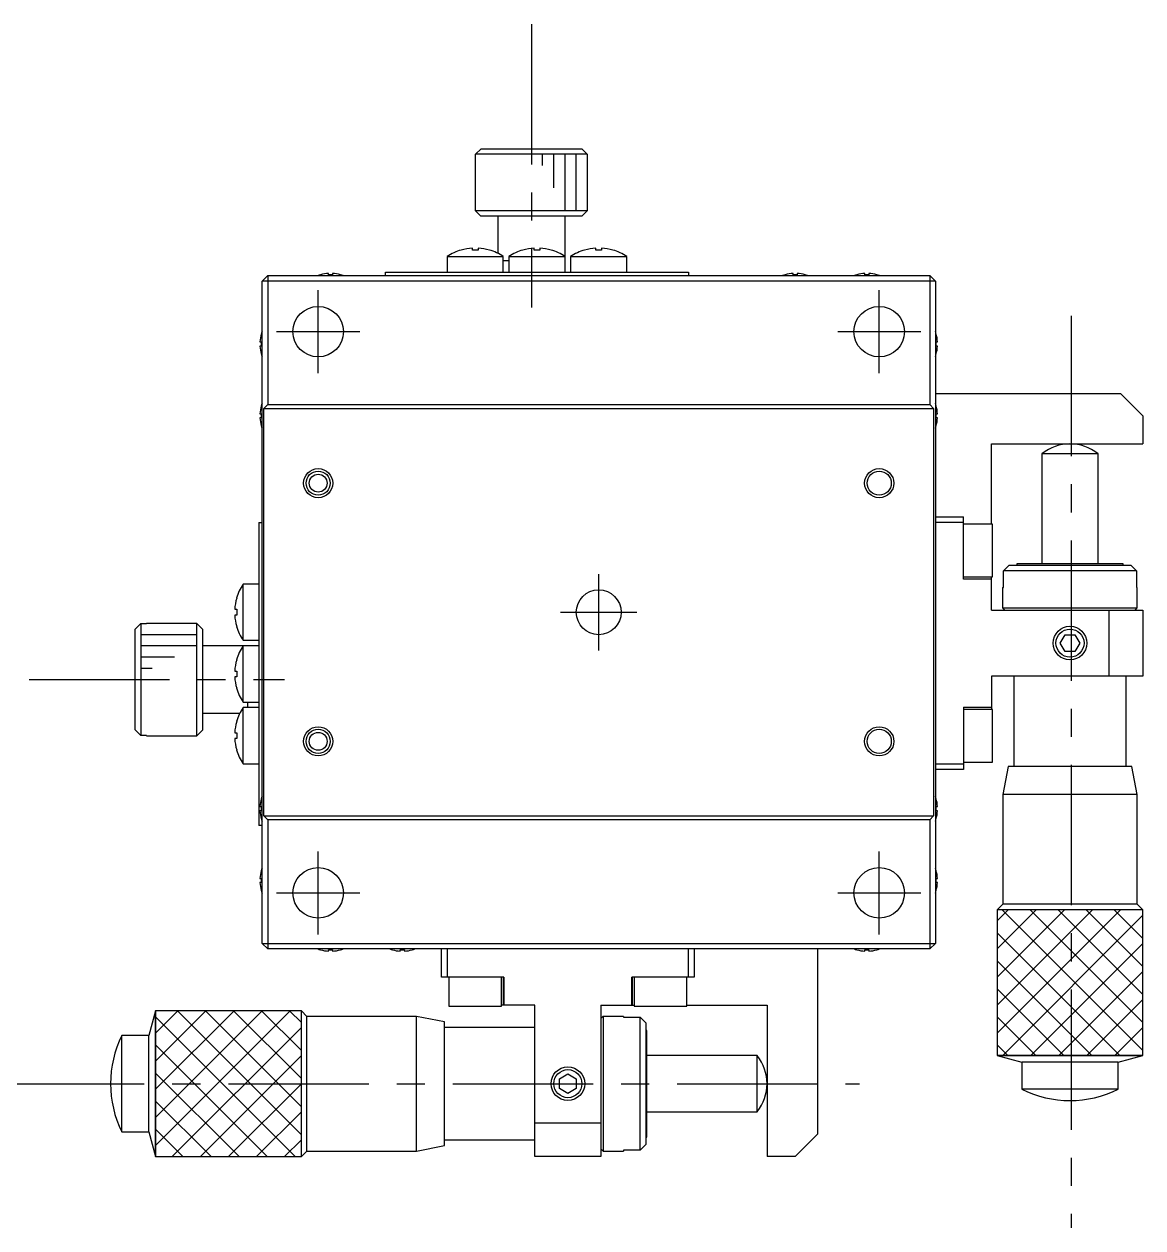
# Model space of a CAD drawing. Extents: x 45 to 379, y 23 to 268.
# Drawn here: x 278.8 to 378.5, y 102.2 to 209.5 of the extents above; entities that cross this region are included whole.
import ezdxf

# ---------------------------------------------------------------- set-up
doc = ezdxf.new("R2010")
doc.units = 0
doc.header["$LTSCALE"] = 10
doc.linetypes.add('CENTER', pattern=[2, 1.25, -0.25, 0.25, -0.25])
doc.layers.get('0').update_dxf_attribs({"linetype": 'CONTINUOUS'})
doc.layers.add('CENTER', color=1, linetype='CENTER')

msp = doc.modelspace()

# ---------------------------------------------------------------- linework, layer by layer
at = {"color": 7, "linetype": 'CONTINUOUS'}
for p, q in [((319.012632, 197.362747), (319.028657, 197.362747)), ((319.012632, 197.362747), (319.012632, 192.862747)), ((319.028657, 197.862747), (319.530445, 198.362747)), ((319.028657, 197.362747), (319.028657, 197.862747)), ((328.996606, 197.862747), (319.028657, 197.862747)), ((319.530445, 198.362747), (328.494819, 198.362747)), ((328.494819, 198.362747), (328.996606, 197.862747)), ((328.996606, 197.862747), (328.996606, 197.362747)), ((328.996606, 197.362747), (329.012632, 197.362747)), ((329.012632, 192.862747), (329.012632, 197.362747)), ((319.012632, 192.862747), (329.012632, 192.862747)), ((319.012632, 192.862747), (319.512632, 192.362747)), ((328.512632, 192.362747), (319.512632, 192.362747)), ((321.012632, 192.362747), (321.012632, 189.043876)), ((327.012632, 187.362747), (327.012632, 192.362747)), ((328.512632, 192.362747), (329.012632, 192.862747)), ((317.754042, 189.325328), (317.750699, 189.332183)), ((318.752632, 189.325328), (318.752632, 189.497699)), ((319.272632, 189.325328), (318.752632, 189.325328)), ((319.272632, 189.497699), (319.272632, 189.325328)), ((320.274565, 189.332183), (320.271221, 189.325328)), ((323.254042, 189.325328), (323.250699, 189.332183)), ((324.252632, 189.325328), (324.252632, 189.497699)), ((324.772632, 189.325328), (324.252632, 189.325328)), ((324.772632, 189.497699), (324.772632, 189.325328)), ((325.774565, 189.332183), (325.771221, 189.325328)), ((328.754042, 189.325328), (328.750699, 189.332183)), ((329.752632, 189.325328), (329.752632, 189.497699)), ((330.272632, 189.325328), (329.752632, 189.325328)), ((330.272632, 189.497699), (330.272632, 189.325328)), ((331.274565, 189.332183), (331.271221, 189.325328)), ((316.512632, 188.754404), (316.512632, 187.362747)), ((316.512632, 188.754404), (321.512632, 188.754404)), ((321.512632, 187.362747), (321.512632, 188.754404)), ((322.012632, 188.362747), (321.512632, 188.362747)), ((322.012632, 188.754404), (322.012632, 187.362747)), ((322.012632, 188.754404), (327.012632, 188.754404)), ((327.512632, 188.754404), (327.512632, 187.362747)), ((327.512632, 188.754404), (332.512632, 188.754404)), ((332.512632, 187.362747), (332.512632, 188.754404)), ((300.512632, 187.062747), (300.012632, 186.562747)), ((300.512632, 187.062747), (300.512632, 175.562747)), ((300.512632, 187.062747), (359.512632, 187.062747)), ((305.22627, 187.132269), (305.224016, 187.136891)), ((305.932632, 187.132269), (305.932632, 187.252606)), ((306.292632, 187.132269), (305.932632, 187.132269)), ((306.292632, 187.252606), (306.292632, 187.132269)), ((307.001248, 187.136891), (306.998993, 187.132269)), ((311.012632, 187.062747), (311.012632, 187.362747)), ((311.012632, 187.362747), (338.012632, 187.362747)), ((338.012632, 187.362747), (338.012632, 187.062747)), ((346.62627, 187.132269), (346.624016, 187.136891)), ((347.332632, 187.132269), (347.332632, 187.252606)), ((347.692632, 187.132269), (347.332632, 187.132269)), ((347.692632, 187.252606), (347.692632, 187.132269)), ((348.401248, 187.136891), (348.398993, 187.132269)), ((353.02627, 187.132269), (353.024016, 187.136891)), ((353.732632, 187.132269), (353.732632, 187.252606)), ((354.092632, 187.132269), (353.732632, 187.132269)), ((354.092632, 187.252606), (354.092632, 187.132269)), ((354.801248, 187.136891), (354.798993, 187.132269)), ((360.012632, 186.562747), (359.512632, 187.062747)), ((359.512632, 187.062747), (359.512632, 175.562747)), ((300.012632, 127.562747), (300.012632, 186.562747)), ((360.012632, 186.562747), (300.012632, 186.562747)), ((360.012632, 186.562747), (360.012632, 127.562747)), ((299.938488, 181.851363), (299.94311, 181.849108)), ((360.082153, 181.849108), (360.086776, 181.851363)), ((299.822773, 181.142747), (299.94311, 181.142747)), ((299.94311, 180.782747), (299.822773, 180.782747)), ((299.94311, 181.142747), (299.94311, 180.782747)), ((360.082153, 181.142747), (360.202491, 181.142747)), ((360.082153, 180.782747), (360.082153, 181.142747)), ((360.202491, 180.782747), (360.082153, 180.782747)), ((299.94311, 180.076385), (299.938488, 180.074131)), ((360.086776, 180.074131), (360.082153, 180.076385)), ((360.012632, 176.562747), (376.512632, 176.562747)), ((378.512632, 174.562747), (376.512632, 176.562747)), ((299.938488, 175.451363), (299.94311, 175.449108)), ((300.162632, 175.212747), (300.512632, 175.562747)), ((300.162632, 138.912747), (300.162632, 175.212747)), ((300.162632, 175.212747), (359.862632, 175.212747)), ((300.512632, 175.562747), (359.512632, 175.562747)), ((359.512632, 175.562747), (359.862632, 175.212747)), ((359.862632, 175.212747), (359.862632, 138.912747)), ((360.082153, 175.449108), (360.086776, 175.451363)), ((299.822773, 174.742747), (299.94311, 174.742747)), ((299.94311, 174.382747), (299.822773, 174.382747)), ((299.94311, 174.742747), (299.94311, 174.382747)), ((360.082153, 174.742747), (360.202491, 174.742747)), ((360.082153, 174.382747), (360.082153, 174.742747)), ((360.202491, 174.382747), (360.082153, 174.382747)), ((378.512632, 174.562747), (378.512632, 172.062747)), ((299.94311, 173.676385), (299.938488, 173.674131)), ((360.086776, 173.674131), (360.082153, 173.676385)), ((365.012632, 172.062747), (378.512632, 172.062747)), ((365.012632, 164.912747), (365.012632, 172.062747)), ((369.512636, 171.185238), (369.512636, 161.362747)), ((374.512628, 171.185238), (369.512636, 171.185238)), ((374.512628, 161.362747), (374.512628, 171.185238)), ((360.012632, 165.562747), (362.512632, 165.562747)), ((362.512632, 160.015219), (362.512632, 165.562747)), ((299.712632, 165.062747), (300.012632, 165.062747)), ((299.712632, 165.062747), (299.712632, 138.062747)), ((362.512632, 165.062747), (360.012632, 165.062747)), ((365.112632, 164.912747), (362.512632, 164.912747)), ((365.112632, 160.212747), (365.112632, 164.912747)), ((366.096552, 160.762747), (366.604305, 161.262747)), ((366.604305, 161.262747), (377.420959, 161.262747)), ((376.762632, 161.362747), (367.262632, 161.362747)), ((367.262632, 161.362747), (367.262632, 161.262747)), ((376.762632, 161.262747), (376.762632, 161.362747)), ((377.420959, 161.262747), (377.928711, 160.762747)), ((362.512632, 160.212747), (365.112632, 160.212747)), ((362.512632, 160.044591), (365.012632, 160.044591)), ((365.012632, 160.015219), (362.512632, 160.015219)), ((365.012632, 157.262747), (365.012632, 160.212747)), ((366.096552, 159.262747), (366.096552, 160.762747)), ((377.928711, 160.762747), (366.096552, 160.762747)), ((377.928711, 160.762747), (377.928711, 159.262747)), ((299.712632, 159.562747), (298.320974, 159.562747)), ((298.320974, 154.562747), (298.320974, 159.562747)), ((366.012632, 159.262747), (366.096552, 159.262747)), ((366.012632, 159.262747), (366.012632, 157.462747)), ((377.928711, 159.262747), (378.012632, 159.262747)), ((378.012632, 157.462747), (378.012632, 159.262747)), ((297.743196, 158.32468), (297.750051, 158.321336)), ((297.577679, 157.322747), (297.750051, 157.322747)), ((297.750051, 156.802747), (297.577679, 156.802747)), ((297.750051, 157.322747), (297.750051, 156.802747)), ((365.012632, 157.262747), (378.512632, 157.262747)), ((366.012632, 157.462747), (378.012632, 157.462747)), ((366.012632, 157.462747), (366.212632, 157.262747)), ((375.512632, 151.362747), (375.512632, 157.262747)), ((377.812632, 157.262747), (378.012632, 157.462747)), ((378.512632, 157.262747), (378.512632, 151.362747)), ((288.712632, 155.544934), (289.212632, 156.046721)), ((288.712632, 146.58056), (288.712632, 155.544934)), ((289.212632, 156.046721), (289.212632, 146.078773)), ((289.212632, 156.046721), (289.712632, 156.046721)), ((289.712632, 156.046721), (289.712632, 156.062747)), ((294.212632, 156.062747), (289.712632, 156.062747)), ((294.212632, 146.062747), (294.212632, 156.062747)), ((294.712632, 155.562747), (294.212632, 156.062747)), ((294.712632, 155.562747), (294.712632, 146.562747)), ((297.750051, 155.804157), (297.743196, 155.800814)), ((298.320974, 154.562747), (299.712632, 154.562747)), ((371.146606, 154.312747), (371.579619, 155.062747)), ((371.579619, 155.062747), (372.445644, 155.062747)), ((372.445644, 155.062747), (372.878657, 154.312747)), ((299.712632, 154.062747), (294.712632, 154.062747)), ((298.320974, 149.062747), (298.320974, 154.062747)), ((371.579619, 153.562747), (371.146606, 154.312747)), ((372.445644, 153.562747), (371.579619, 153.562747)), ((372.878657, 154.312747), (372.445644, 153.562747)), ((297.743196, 152.82468), (297.750051, 152.821336)), ((297.577679, 151.822747), (297.750051, 151.822747)), ((297.750051, 151.302747), (297.577679, 151.302747)), ((297.750051, 151.822747), (297.750051, 151.302747)), ((365.012632, 151.362747), (365.012632, 148.412747)), ((378.512632, 151.362747), (365.012632, 151.362747)), ((367.012632, 151.362747), (367.012632, 143.312747)), ((377.012632, 143.312747), (377.012632, 151.362747)), ((297.750051, 150.304157), (297.743196, 150.300814)), ((294.712632, 148.062747), (298.031503, 148.062747)), ((298.320974, 149.062747), (299.712632, 149.062747)), ((299.712632, 148.562747), (298.320974, 148.562747)), ((298.320974, 143.562747), (298.320974, 148.562747)), ((298.712632, 149.062747), (298.712632, 148.562747)), ((362.512632, 148.610275), (365.012632, 148.610275)), ((362.512632, 148.610275), (362.512632, 143.062747)), ((365.012632, 148.580902), (362.512632, 148.580902)), ((365.112632, 148.412747), (362.512632, 148.412747)), ((365.112632, 143.712747), (365.112632, 148.412747)), ((297.743196, 147.32468), (297.750051, 147.321336)), ((289.212632, 146.078773), (288.712632, 146.58056)), ((289.712632, 146.078773), (289.212632, 146.078773)), ((289.712632, 146.062747), (289.712632, 146.078773)), ((289.712632, 146.062747), (294.212632, 146.062747)), ((294.212632, 146.062747), (294.712632, 146.562747)), ((297.577679, 146.322747), (297.750051, 146.322747)), ((297.750051, 146.322747), (297.750051, 145.802747)), ((297.750051, 145.802747), (297.577679, 145.802747)), ((297.750051, 144.804157), (297.743196, 144.800814)), ((298.320974, 143.562747), (299.712632, 143.562747)), ((360.012632, 143.562747), (362.512632, 143.562747)), ((362.512632, 143.062747), (360.012632, 143.062747)), ((362.512632, 143.712747), (365.112632, 143.712747)), ((366.512635, 143.312747), (366.012636, 140.812748)), ((377.512629, 143.312747), (366.512635, 143.312747)), ((378.012628, 140.812748), (377.512629, 143.312747)), ((366.012636, 140.812748), (366.012636, 131.062743)), ((378.012628, 140.812748), (366.012636, 140.812748)), ((378.012628, 131.062743), (378.012628, 140.812748)), ((299.822773, 139.742747), (299.94311, 139.742747)), ((299.938488, 140.451363), (299.94311, 140.449108)), ((299.94311, 139.742747), (299.94311, 139.382747)), ((360.082153, 140.449108), (360.086776, 140.451363)), ((360.082153, 139.742747), (360.202491, 139.742747)), ((360.082153, 139.382747), (360.082153, 139.742747)), ((299.94311, 139.382747), (299.822773, 139.382747)), ((299.94311, 138.676385), (299.938488, 138.674131)), ((300.512632, 138.562747), (300.162632, 138.912747)), ((300.162632, 138.912747), (359.862632, 138.912747)), ((359.512632, 138.562747), (300.512632, 138.562747)), ((300.512632, 138.562747), (300.512632, 127.062747)), ((359.862632, 138.912747), (359.512632, 138.562747)), ((359.512632, 138.562747), (359.512632, 127.062747)), ((360.202491, 139.382747), (360.082153, 139.382747)), ((360.086776, 138.674131), (360.082153, 138.676385)), ((300.012632, 138.062747), (299.712632, 138.062747)), ((299.822773, 133.342747), (299.94311, 133.342747)), ((299.938488, 134.051363), (299.94311, 134.049108)), ((299.94311, 133.342747), (299.94311, 132.982747)), ((360.082153, 134.049108), (360.086776, 134.051363)), ((360.082153, 133.342747), (360.202491, 133.342747)), ((360.082153, 132.982747), (360.082153, 133.342747)), ((299.94311, 132.982747), (299.822773, 132.982747)), ((299.94311, 132.276385), (299.938488, 132.274131)), ((360.202491, 132.982747), (360.082153, 132.982747)), ((360.086776, 132.274131), (360.082153, 132.276385)), ((366.012636, 131.062743), (365.512633, 130.562741)), ((378.012628, 131.062743), (366.012636, 131.062743)), ((378.512631, 130.562741), (378.012628, 131.062743)), ((365.512633, 130.562741), (365.512633, 117.56274)), ((378.512631, 130.562741), (365.512633, 130.562741)), ((378.512631, 130.562741), (365.512633, 130.562741)), ((365.512633, 130.562741), (365.512633, 117.56274)), ((378.512631, 117.56274), (378.512631, 130.562741)), ((378.512631, 117.56274), (378.512631, 130.562741)), ((300.012632, 127.562747), (300.512632, 127.062747)), ((300.012632, 127.562747), (360.012632, 127.562747)), ((359.512632, 127.062747), (300.512632, 127.062747)), ((305.224016, 126.988603), (305.22627, 126.993225)), ((305.932632, 126.993225), (306.292632, 126.993225)), ((305.932632, 126.872888), (305.932632, 126.993225)), ((306.292632, 126.993225), (306.292632, 126.872888)), ((306.998993, 126.993225), (307.001248, 126.988603)), ((311.624016, 126.988603), (311.62627, 126.993225)), ((312.332632, 126.993225), (312.692632, 126.993225)), ((312.332632, 126.872888), (312.332632, 126.993225)), ((312.692632, 126.993225), (312.692632, 126.872888)), ((313.398993, 126.993225), (313.401248, 126.988603)), ((316.012632, 124.562747), (316.012632, 127.062747)), ((316.512632, 127.062747), (316.512632, 124.562747)), ((338.012632, 124.562747), (338.012632, 127.062747)), ((338.512632, 127.062747), (338.512632, 124.562747)), ((349.512632, 127.062747), (349.512632, 110.562747)), ((353.024016, 126.988603), (353.02627, 126.993225)), ((353.732632, 126.993225), (354.092632, 126.993225)), ((353.732632, 126.872888), (353.732632, 126.993225)), ((354.092632, 126.993225), (354.092632, 126.872888)), ((354.798993, 126.993225), (354.801248, 126.988603)), ((359.512632, 127.062747), (360.012632, 127.562747)), ((321.560159, 124.562747), (316.012632, 124.562747)), ((316.662632, 124.562747), (316.662632, 121.962747)), ((321.362632, 121.962747), (321.362632, 124.562747)), ((321.530787, 122.062747), (321.530787, 124.562747)), ((321.560159, 124.562747), (321.560159, 122.062747)), ((332.965104, 122.062747), (332.965104, 124.562747)), ((338.512632, 124.562747), (332.965104, 124.562747)), ((332.994476, 124.562747), (332.994476, 122.062747)), ((333.162632, 124.562747), (333.162632, 121.962747)), ((337.862632, 121.962747), (337.862632, 124.562747)), ((290.512625, 121.562746), (289.923137, 119.362747)), ((303.512626, 121.562746), (290.512625, 121.562746)), ((290.512625, 108.562748), (290.512625, 121.562746)), ((303.512626, 121.562746), (290.512625, 121.562746)), ((290.512625, 121.562746), (290.512625, 108.562748)), ((304.012628, 121.062743), (303.512626, 121.562746)), ((303.512626, 108.562748), (303.512626, 121.562746)), ((303.512626, 108.562748), (303.512626, 121.562746)), ((316.662632, 121.962747), (321.362632, 121.962747)), ((324.312632, 122.062747), (321.362632, 122.062747)), ((324.312632, 108.562747), (324.312632, 122.062747)), ((330.212632, 122.062747), (333.162632, 122.062747)), ((330.212632, 122.062747), (330.212632, 108.562747)), ((333.162632, 121.962747), (337.862632, 121.962747)), ((337.862632, 122.062747), (345.012632, 122.062747)), ((345.012632, 122.062747), (345.012632, 108.562747)), ((313.762633, 121.062743), (304.012628, 121.062743)), ((304.012628, 109.062751), (304.012628, 121.062743)), ((316.262632, 120.562744), (313.762633, 121.062743)), ((313.762633, 109.062751), (313.762633, 121.062743)), ((316.262632, 109.56275), (316.262632, 120.562744)), ((330.412632, 121.062747), (330.212632, 120.862747)), ((330.412632, 121.062747), (330.412632, 109.062747)), ((332.212632, 121.062747), (330.412632, 121.062747)), ((332.212632, 121.062747), (332.212632, 120.978827)), ((332.212632, 120.978827), (333.712632, 120.978827)), ((333.712632, 109.146667), (333.712632, 120.978827)), ((333.712632, 120.978827), (334.212632, 120.471074)), ((334.212632, 120.471074), (334.212632, 109.65442)), ((289.923137, 119.362747), (287.512626, 119.362747)), ((287.512626, 110.762747), (287.512626, 119.362747)), ((289.923137, 110.762747), (289.923137, 119.362747)), ((324.312632, 120.062747), (316.262632, 120.062747)), ((334.312632, 119.812747), (334.212632, 119.812747)), ((334.312632, 110.312747), (334.312632, 119.812747)), ((344.135123, 117.562743), (334.312632, 117.562743)), ((344.135123, 112.562751), (344.135123, 117.562743)), ((365.512633, 117.56274), (367.712632, 116.973252)), ((378.512631, 117.56274), (365.512633, 117.56274)), ((365.512633, 117.56274), (378.512631, 117.56274)), ((367.712632, 116.973252), (367.712632, 114.562741)), ((376.312632, 116.973252), (367.712632, 116.973252)), ((376.312632, 116.973252), (378.512631, 117.56274)), ((376.312632, 114.562741), (376.312632, 116.973252)), ((326.512632, 115.49576), (327.262632, 115.928772)), ((327.262632, 115.928772), (328.012632, 115.49576)), ((326.512632, 114.629734), (326.512632, 115.49576)), ((328.012632, 115.49576), (328.012632, 114.629734)), ((327.262632, 114.196721), (326.512632, 114.629734)), ((328.012632, 114.629734), (327.262632, 114.196721)), ((376.312632, 114.562741), (367.712632, 114.562741)), ((324.312632, 111.562747), (330.212632, 111.562747)), ((334.312632, 112.562751), (344.135123, 112.562751)), ((287.512626, 110.762747), (289.923137, 110.762747)), ((289.923137, 110.762747), (290.512625, 108.562748)), ((347.512632, 108.562747), (349.512632, 110.562747)), ((313.762633, 109.062751), (316.262632, 109.56275)), ((316.262632, 110.062747), (324.312632, 110.062747)), ((334.212632, 109.65442), (333.712632, 109.146667)), ((334.212632, 110.312747), (334.312632, 110.312747)), ((290.512625, 108.562748), (303.512626, 108.562748)), ((290.512625, 108.562748), (303.512626, 108.562748)), ((303.512626, 108.562748), (304.012628, 109.062751)), ((304.012628, 109.062751), (313.762633, 109.062751)), ((330.212632, 108.562747), (324.312632, 108.562747)), ((330.212632, 109.262747), (330.412632, 109.062747)), ((330.412632, 109.062747), (332.212632, 109.062747)), ((332.212632, 109.146667), (332.212632, 109.062747)), ((333.712632, 109.146667), (332.212632, 109.146667)), ((347.512632, 108.562747), (345.012632, 108.562747))]:
    msp.add_line(p, q, dxfattribs=at)
at = {"color": 3, "linetype": 'CONTINUOUS'}
for p, q in [((325.012632, 196.862747), (325.012632, 197.862747)), ((326.012632, 194.862747), (326.012632, 197.862747)), ((327.012632, 192.862747), (327.012632, 197.862747)), ((328.012632, 192.862747), (328.012632, 197.862747)), ((294.212632, 155.062747), (289.212632, 155.062747)), ((294.212632, 154.062747), (289.212632, 154.062747)), ((292.212632, 153.062747), (289.212632, 153.062747)), ((290.212632, 152.062747), (289.212632, 152.062747)), ((365.512633, 129.562514), (366.51286, 130.562741)), ((365.512633, 127.062514), (369.01286, 130.562741)), ((365.512633, 124.562514), (371.51286, 130.562741)), ((365.512633, 122.062514), (374.01286, 130.562741)), ((365.512633, 119.562514), (376.51286, 130.562741)), ((365.961884, 130.562741), (378.512631, 118.011994)), ((366.012859, 117.56274), (378.512631, 130.062512)), ((368.461884, 130.562741), (378.512631, 120.511994)), ((370.961884, 130.562741), (378.512631, 123.011994)), ((373.461884, 130.562741), (378.512631, 125.511994)), ((375.961884, 130.562741), (378.512631, 128.011994)), ((378.461884, 130.562741), (378.512631, 130.511994)), ((365.512633, 128.511992), (376.461885, 117.56274)), ((368.512859, 117.56274), (378.512631, 127.562512)), ((365.512633, 126.011992), (373.961885, 117.56274)), ((371.012859, 117.56274), (378.512631, 125.062512)), ((365.512633, 123.511992), (371.461885, 117.56274)), ((373.512859, 117.56274), (378.512631, 122.562512)), ((290.512625, 119.562506), (292.512865, 121.562746)), ((290.512625, 117.062506), (295.012865, 121.562746)), ((290.512625, 114.562506), (297.512865, 121.562746)), ((290.512625, 112.062506), (300.012865, 121.562746)), ((290.512625, 109.562506), (302.512865, 121.562746)), ((292.461879, 121.562746), (303.512626, 110.511999)), ((294.961879, 121.562746), (303.512626, 113.011999)), ((297.461879, 121.562746), (303.512626, 115.511999)), ((299.961879, 121.562746), (303.512626, 118.011999)), ((302.461879, 121.562746), (303.512626, 120.511999)), ((290.512625, 121.012), (302.961877, 108.562748)), ((365.512633, 121.011992), (368.961885, 117.56274)), ((292.012867, 108.562748), (303.512626, 120.062507)), ((376.012859, 117.56274), (378.512631, 120.062512)), ((290.512625, 118.512), (300.461877, 108.562748)), ((365.512633, 118.511992), (366.461885, 117.56274)), ((294.512867, 108.562748), (303.512626, 117.562507)), ((290.512625, 116.012), (297.961877, 108.562748)), ((297.012867, 108.562748), (303.512626, 115.062507)), ((290.512625, 113.512), (295.461877, 108.562748)), ((299.512867, 108.562748), (303.512626, 112.562507)), ((290.512625, 111.012), (292.961877, 108.562748)), ((302.012867, 108.562748), (303.512626, 110.062507))]:
    msp.add_line(p, q, dxfattribs=at)
at = {"color": 7, "linetype": 'CONTINUOUS'}
for centre, radius in [((305.012632, 182.062747), 2.25), ((355.012632, 182.062747), 2.25), ((305.012632, 168.562747), 1.075), ((355.012632, 168.562747), 1.075), ((305.012632, 168.562747), 0.8), ((330.012632, 157.062747), 2), ((372.012632, 154.312747), 1.25), ((305.012632, 145.562747), 1.075), ((305.012632, 145.562747), 0.8), ((355.012632, 145.562747), 1.075), ((305.012632, 132.062747), 2.25), ((355.012632, 132.062747), 2.25), ((327.262632, 115.062747), 1.25)]:
    msp.add_circle(centre, radius, dxfattribs=at)
at = {"color": 3, "linetype": 'CONTINUOUS'}
for centre, radius in [((305.012632, 168.562747), 1.3), ((355.012632, 168.562747), 1.3), ((372.012632, 154.312747), 1.5), ((305.012632, 145.562747), 1.3), ((355.012632, 145.562747), 1.3), ((327.262632, 115.062747), 1.5)]:
    msp.add_circle(centre, radius, dxfattribs=at)
at = {"color": 7, "linetype": 'CONTINUOUS'}
for centre, radius, start, end in [((319.012632, 185.012747), 4.5, 106.285843, 123.748989), ((319.012632, 185.012747), 4.492483, 93.317816, 106.26943), ((319.012632, 185.012747), 4.492483, 73.73057, 86.682184), ((319.012632, 185.012747), 4.5, 56.251011, 73.714157), ((324.512632, 185.012747), 4.5, 106.285843, 123.748989), ((324.512632, 185.012747), 4.492483, 93.317816, 106.26943), ((324.512632, 185.012747), 4.492483, 73.73057, 86.682184), ((324.512632, 185.012747), 4.5, 56.251011, 73.714157), ((330.012632, 185.012747), 4.5, 106.285843, 123.748989), ((330.012632, 185.012747), 4.492483, 93.317816, 106.26943), ((330.012632, 185.012747), 4.492483, 73.73057, 86.682184), ((330.012632, 185.012747), 4.5, 56.251011, 73.714157), ((306.112632, 184.062747), 3.2, 106.122533, 110.364135), ((306.112632, 184.062747), 3.194933, 93.229709, 106.106712), ((306.112632, 184.062747), 3.194933, 73.893288, 86.770291), ((306.112632, 184.062747), 3.2, 69.635865, 73.877467), ((347.512632, 184.062747), 3.2, 106.122533, 110.364135), ((347.512632, 184.062747), 3.194933, 93.229709, 106.106712), ((347.512632, 184.062747), 3.194933, 73.893288, 86.770291), ((347.512632, 184.062747), 3.2, 69.635865, 73.877467), ((353.912632, 184.062747), 3.2, 106.122533, 110.364135), ((353.912632, 184.062747), 3.194933, 93.229709, 106.106712), ((353.912632, 184.062747), 3.194933, 73.893288, 86.770291), ((353.912632, 184.062747), 3.2, 69.635865, 73.877467), ((303.012632, 180.962747), 3.194933, 163.893288, 176.770291), ((303.012632, 180.962747), 3.2, 159.635865, 163.877467), ((357.012632, 180.962747), 3.2, 16.122533, 20.364135), ((357.012632, 180.962747), 3.194933, 3.229709, 16.106712), ((303.012632, 180.962747), 3.194933, 183.229709, 196.106712), ((357.012632, 180.962747), 3.194933, 343.893288, 356.770291), ((303.012632, 180.962747), 3.2, 196.122533, 200.364135), ((357.012632, 180.962747), 3.2, 339.635865, 343.877467), ((303.012632, 174.562747), 3.194933, 163.893288, 176.770291), ((303.012632, 174.562747), 3.2, 159.635865, 163.877467), ((357.012632, 174.562747), 3.2, 16.122533, 20.364135), ((357.012632, 174.562747), 3.194933, 3.229709, 16.106712), ((303.012632, 174.562747), 3.194933, 183.229709, 196.106712), ((357.012632, 174.562747), 3.194933, 343.893288, 356.770291), ((303.012632, 174.562747), 3.2, 196.122533, 200.364135), ((357.012632, 174.562747), 3.2, 339.635865, 343.877467), ((372.012634, 168.062742), 3.999997, 51.317827, 128.682205), ((302.062632, 157.062747), 4.5, 146.251011, 163.714157), ((302.062632, 157.062747), 4.492483, 163.73057, 176.682184), ((302.062632, 157.062747), 4.492483, 183.317816, 196.26943), ((302.062632, 157.062747), 4.5, 196.285843, 213.748989), ((302.062632, 151.562747), 4.5, 146.251011, 163.714157), ((302.062632, 151.562747), 4.492483, 163.73057, 176.682184), ((302.062632, 151.562747), 4.492483, 183.317816, 196.26943), ((302.062632, 151.562747), 4.5, 196.285843, 213.748989), ((302.062632, 146.062747), 4.5, 146.251011, 163.714157), ((302.062632, 146.062747), 4.492483, 163.73057, 176.682184), ((302.062632, 146.062747), 4.492483, 183.317816, 196.26943), ((302.062632, 146.062747), 4.5, 196.285843, 213.748989), ((303.012632, 139.562747), 3.2, 159.635865, 163.877467), ((357.012632, 139.562747), 3.2, 16.122533, 20.364135), ((303.012632, 139.562747), 3.194933, 163.893288, 176.770291), ((357.012632, 139.562747), 3.194933, 3.229709, 16.106712), ((303.012632, 139.562747), 3.194933, 183.229709, 196.106712), ((303.012632, 139.562747), 3.2, 196.122533, 200.364135), ((357.012632, 139.562747), 3.2, 339.635865, 343.877467), ((357.012632, 139.562747), 3.194933, 343.893288, 356.770291), ((303.012632, 133.162747), 3.2, 159.635865, 163.877467), ((357.012632, 133.162747), 3.2, 16.122533, 20.364135), ((303.012632, 133.162747), 3.194933, 163.893288, 176.770291), ((357.012632, 133.162747), 3.194933, 3.229709, 16.106712), ((303.012632, 133.162747), 3.194933, 183.229709, 196.106712), ((303.012632, 133.162747), 3.2, 196.122533, 200.364135), ((357.012632, 133.162747), 3.2, 339.635865, 343.877467), ((357.012632, 133.162747), 3.194933, 343.893288, 356.770291), ((306.112632, 130.062747), 3.2, 249.635865, 253.877467), ((306.112632, 130.062747), 3.194933, 253.893288, 266.770291), ((306.112632, 130.062747), 3.194933, 273.229709, 286.106712), ((306.112632, 130.062747), 3.2, 286.122533, 290.364135), ((312.512632, 130.062747), 3.2, 249.635865, 253.877467), ((312.512632, 130.062747), 3.194933, 253.893288, 266.770291), ((312.512632, 130.062747), 3.194933, 273.229709, 286.106712), ((312.512632, 130.062747), 3.2, 286.122533, 290.364135), ((353.912632, 130.062747), 3.2, 249.635865, 253.877467), ((353.912632, 130.062747), 3.194933, 253.893288, 266.770291), ((353.912632, 130.062747), 3.194933, 273.229709, 286.106712), ((353.912632, 130.062747), 3.2, 286.122533, 290.364135), ((296.257626, 115.062744), 9.745001, 153.816202, 206.183785), ((341.012627, 115.062744), 3.999997, 321.317827, 38.682205), ((372.012634, 123.307741), 9.745001, 243.816202, 296.183785)]:
    msp.add_arc(centre, radius, start, end, dxfattribs=at)
at = {"layer": 'CENTER', "color": 1, "linetype": 'CENTER'}
for p, q in [((324.012632, 209.462747), (324.012632, 184.212747)), ((305.012632, 178.362747), (305.012632, 185.762747)), ((355.012632, 178.362747), (355.012632, 185.762747)), ((372.112632, 183.462747), (372.112632, 102.212747)), ((301.312632, 182.062747), (308.712632, 182.062747)), ((351.312632, 182.062747), (358.712632, 182.062747)), ((330.012632, 153.662747), (330.012632, 160.462747)), ((326.612632, 157.062747), (333.412632, 157.062747)), ((279.262628, 151.062747), (302.012628, 151.062747)), ((305.012632, 128.362747), (305.012632, 135.762747)), ((355.012632, 128.362747), (355.012632, 135.762747)), ((301.312632, 132.062747), (308.712632, 132.062747)), ((351.312632, 132.062747), (358.712632, 132.062747)), ((277.012628, 115.062747), (353.262628, 115.062747))]:
    msp.add_line(p, q, dxfattribs=at)

doc.saveas('drawing.dxf')
